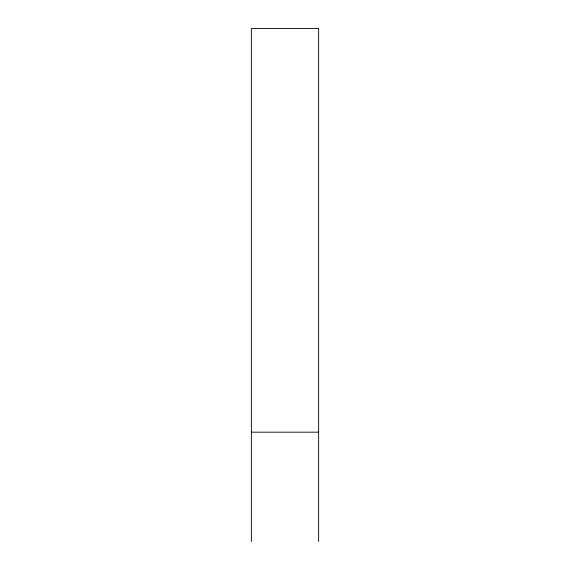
<?xml version="1.0" encoding="UTF-8"?>
<svg xmlns="http://www.w3.org/2000/svg" width="570" height="570" viewBox="0 0 570 570"><rect width="100%" height="100%" fill="white"/><g stroke="black" fill="none" stroke-linecap="round" stroke-linejoin="round"><path stroke-width="0.85" d="M251.363 432.174L318.637 432.174M318.637 541.5L318.637 28.5L251.363 28.5L251.363 541.5"/></g></svg>
